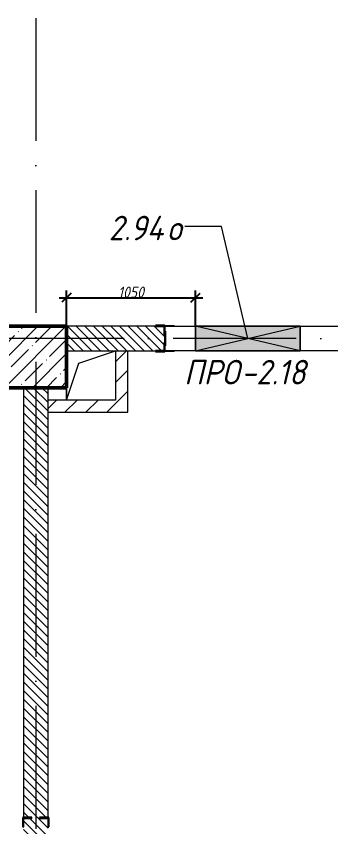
# Model space of a CAD drawing. Header units: millimetres. Extents: x -537608 to 253996, y -217170 to 186033.
# Drawn here: x -166857 to -164298, y 13730 to 20330 of the extents above; entities that cross this region are included whole.
import ezdxf

# ---------------------------------------------------------------- set-up
doc = ezdxf.new("R2010")
doc.units = ezdxf.units.MM
doc.linetypes.add('50_200_ШТРИХ_1Т_ш5_п1_п1_', pattern=[1400, 1000, -200, 0, -200])
for name, color, linetype, lineweight in [('A-____-____-DIMS', 7, 'Continuous', 9), ('A-DETL-GENF-OTLN', 7, 'Continuous', 9), ('A-FLOR-____-OTLN', 7, 'Continuous', 9), ('A-GENM-____-IDEN', 7, 'Continuous', 9), ('A-GENM-____-MCUT', 7, 'Continuous', 25), ('A-GENM-____-OTLN', 7, 'Continuous', 9), ('A-GENM-____-OTLN-1', 7, 'Continuous', 25), ('A-GLAZ-____-IDEN', 7, 'Continuous', 9), ('A-GLAZ-____-OTLN', 7, 'Continuous', 9), ('A-WALL-____-MCUT', 7, 'Continuous', 13), ('A-WALL-____-PATT-1', 7, 'Continuous', 9), ('A-WALL-FNSH-MCUT-1', 7, 'Continuous', 9), ('I-WALL-____-OTLN', 7, 'Continuous', 9), ('S-COLS-____-MCUT', 7, 'Continuous', 50), ('S-COLS-____-OTLN', 7, 'Continuous', 9), ('S-GRID-____-OTLN-1', 7, '50_200_ШТРИХ_1Т_ш5_п1_п1_', 9)]:
    doc.layers.add(name, color=color, linetype=linetype, lineweight=lineweight)
doc.styles.add('ISOCPEUR_I_11', font='isocpeui.ttf', dxfattribs={"width": 0.9, "height": 200})
doc.styles.add('ISOCPEUR_I_7', font='isocpeui.ttf', dxfattribs={"width": 0.9, "height": 90})
doc.dimstyles.new('ISO-1_8_0_9К_СРЕДНИЙ_Кладочные_2', dxfattribs={"dimscale": 304.8, "dimtxt": 89.638306, "dimasz": 0.246063, "dimexe": 0.19685, "dimexo": 0, "dimgap": 0, "dimtad": 1, "dimdec": 3, "dimrnd": 0.001, "dimdsep": 46, "dimtxsty": 'ISOCPEUR_I_7', "dimblk1": 'OBLIQUE', "dimblk2": 'OBLIQUE', "dimsah": 1, "dimcen": 0.09, "dimdle": 0.19685, "dimazin": 0, "dimtfac": 1, "dimtdec": 4, "dimtix": 1, "dimtmove": 1, "dimatfit": 3, "dimfxl": 1, "dimtvp": 1, "dimtolj": 1, "dimtzin": 0, "dimarcsym": 2})
pattern_1 = [(135, (-184647.673, -45376.493), (-35.35534, -35.35534), [])]
pattern_2 = [(45, (-184647.67, -45376.49), (-84.85281, 84.85281), [])]

# ---------------------------------------------------------------- blocks, each defined once
blk = doc.blocks.new('BSC_Колонна _Прямоугольная - 500х500-V30-АР1_План отверстий 2 этажа в осях 1-64_Ю-ЯЯ')
at = {"layer": 'S-COLS-____-OTLN'}
h = blk.add_hatch(dxfattribs=at)
h.set_pattern_fill('FP_39', color=256, style=0, pattern_type=2)
h.set_pattern_definition([(45, (-17950, -62931.04), (-114.04925, 114.04925), []), (45, (-17835.95, -62931.04), (-114.04925, 114.04925), [201.613, -40.323, 3.353, -36.97])])
h.paths.add_polyline_path([(-250, -250), (250, -250), (250, 250), (-250, 250)], flags=0)
at = {"layer": 'S-COLS-____-MCUT'}
for p, q in [((250, 250), (-250, 250)), ((-250, 250), (-250, -250)), ((250, -250), (250, 250)), ((-250, -250), (250, -250))]:
    blk.add_line(p, q, dxfattribs=at)
blk = doc.blocks.new('154_Стойка_СКБ_Уголок - СМ-2480_200-28346303-АР1_План отверстий 2 этажа в осях 1-64_Ю-ЯЯ')
at = {"layer": 'A-GENM-____-MCUT'}
for p, q in [((125, 156), (125, 81)), ((200, 156), (125, 156)), ((131, 81), (131, 150)), ((131, 150), (200, 150)), ((200, 150), (200, 156)), ((125, 81), (131, 81)), ((131, 19), (125, 19)), ((125, 19), (125, -56)), ((131, -50), (131, 19)), ((125, -56), (200, -56)), ((200, -50), (131, -50)), ((200, -56), (200, -50))]:
    blk.add_line(p, q, dxfattribs=at)
blk = doc.blocks.new('Стойка_Влож_Полоса боковая - Полоса-V150-АР1_План отверстий 2 этажа в осях 1-64_Ю-ЯЯ')
at = {"layer": 'A-GENM-____-OTLN'}
for p, q in [((-5, 60), (0, 60)), ((-5, -60), (-5, 60)), ((0, 31), (0, -31)), ((0, -60), (-5, -60))]:
    blk.add_line(p, q, dxfattribs=at)
blk = doc.blocks.new('Стойка_Влож_Уголок_Опорный - Уголок-28213941-АР1_План отверстий 2 этажа в осях 1-64_Ю-ЯЯ')
at = {"layer": 'A-GENM-____-OTLN'}
for p, q in [((-212, -6), (-212, 0)), ((0, 0), (0, -6)), ((-212, -75), (-212, -6)), ((-212, -6), (-206, -6)), ((-6, -6), (0, -6)), ((0, -6), (0, -75)), ((-212, -75), (-206, -75)), ((-6, -75), (0, -75))]:
    blk.add_line(p, q, dxfattribs=at)
blk = doc.blocks.new('Фахверк_СКБ_Уголок - 200_3550-28267367-АР1_План отверстий 2 этажа в осях 1-64_Ю-ЯЯ')
at = {"layer": 'A-GENM-____-MCUT'}
for p, q in [((200, 156), (125, 156)), ((125, 156), (125, 81)), ((131, 81), (131, 150)), ((131, 150), (200, 150)), ((200, 150), (200, 156)), ((125, 81), (131, 81)), ((131, 19), (125, 19)), ((125, 19), (125, -56)), ((131, -50), (131, 19)), ((125, -56), (200, -56)), ((200, -50), (131, -50)), ((200, -56), (200, -50))]:
    blk.add_line(p, q, dxfattribs=at)
blk = doc.blocks.new('AR_Отверстие прямоугольное _в плите_ - AR_Отверстие прямоугольное _в плите_-30459211-АР1_План отверстий 2 этажа в осях 1-64_Ю-ЯЯ')
at = {"layer": 'A-GENM-____-OTLN'}
for p, q in [((-100, 100), (200, 200)), ((-200, -200), (-100, 100)), ((-200, -100), (-200, -200))]:
    blk.add_line(p, q, dxfattribs=at)
blk = doc.blocks.new('AR_Отверстие прямоугольное _в стене_ - AR_Отверстие прямоугольное _в стене__ОВ-36798040-АР1_План отверстий 2 этажа в осях 1-64_Ю-ЯЯ')
at = {"layer": 'A-GLAZ-____-OTLN'}
blk.add_hatch(color=256, dxfattribs=at).paths.add_polyline_path([(425, -100), (425, 100), (-425, 100), (-425, -100)], flags=0)
at = {"layer": 'A-DETL-GENF-OTLN'}
for p, q in [((-425, -100), (-425, 100)), ((-425, 100), (425, 100)), ((425, 100), (-425, -100)), ((-425, 100), (425, -100)), ((425, 100), (-425, 100)), ((-425, 100), (-425, -100)), ((425, 100), (425, -100)), ((425, -100), (425, 100)), ((425, -100), (-425, -100)), ((-425, -100), (425, -100))]:
    blk.add_line(p, q, dxfattribs=at)
blk = doc.blocks.new('_Oblique')
at = {"color": 0, "linetype": 'ByBlock', "lineweight": -2}
blk.add_line((-0.5, -0.5), (0.5, 0.5), dxfattribs=at)
blk = doc.blocks.new('*D2362')
at = {"layer": 'A-____-____-DIMS', "color": 0, "lineweight": -2, "transparency": 16777216}
for p, q in [((-166447.7, 17804.5), (-166447.7, 18097.5)), ((-165397.7, 17810.5), (-165397.7, 18097.5)), ((-166507.7, 18037.5), (-165337.7, 18037.5))]:
    blk.add_line(p, q, dxfattribs=at)
at = {"layer": 'Defpoints', "color": 0, "transparency": 16777216}
for p in [(-165397.7, 18037.5), (-166447.7, 17804.5), (-165397.7, 17810.5)]:
    blk.add_point(p, dxfattribs=at)
at = {"layer": 'A-____-____-DIMS', "color": 0, "lineweight": -2, "transparency": 16777216, "xscale": 75, "yscale": 75, "zscale": 75, "rotation": 180}
blk.add_blockref('_Oblique', (-166447.7, 18037.5), dxfattribs=at)
at = {"layer": 'A-____-____-DIMS', "color": 0, "lineweight": -2, "transparency": 16777216, "xscale": 75, "yscale": 75, "zscale": 75}
blk.add_blockref('_Oblique', (-165397.7, 18037.5), dxfattribs=at)
at = {"layer": 'A-____-____-DIMS', "color": 0, "transparency": 16777216, "insert": (-165922.7, 18082.5), "char_height": 90, "width": 504.733, "attachment_point": 5, "style": 'ISOCPEUR_I_7'}
blk.add_mtext('\\A1;1050', dxfattribs=at)

msp = doc.modelspace()

# ---------------------------------------------------------------- hatches: boundary and pattern name
at = {"layer": 'A-WALL-____-PATT-1'}
h = msp.add_hatch(dxfattribs=at)
h.set_pattern_fill('FP_6', color=256, style=0, pattern_type=2)
h.set_pattern_definition(pattern_1)
h.paths.add_polyline_path([(-165722.6725, 17604.5485), (-165653.6725, 17604.5485), (-165653.6725, 17673.5485), (-165647.6725, 17673.5485), (-165647.6725, 17735.5485), (-165653.6725, 17735.5485), (-165653.6725, 17804.5485), (-166447.6725, 17804.5485), (-166447.6725, 17604.5485)], flags=0)
h = msp.add_hatch(dxfattribs=at)
h.set_pattern_fill('FP_4', color=256, style=0, pattern_type=2)
h.set_pattern_definition(pattern_2)
h.paths.add_polyline_path([(-165947.6725, 17104.5485), (-165947.6725, 17604.5485), (-166047.6725, 17604.5485), (-166047.6725, 17104.5485)], flags=0)
h = msp.add_hatch(dxfattribs=at)
h.set_pattern_fill('FP_6', color=256, style=0, pattern_type=2)
h.set_pattern_definition(pattern_1)
h.paths.add_polyline_path([(-166797.6725, 10304.5485), (-166597.6725, 10304.5485), (-166597.6725, 13798.5485), (-166666.6725, 13798.5485), (-166666.6725, 13804.5485), (-166597.6725, 13804.5485), (-166597.6725, 17304.5485), (-166797.6725, 17304.5485), (-166797.6725, 13804.5485), (-166728.6725, 13804.5485), (-166728.6725, 13798.5485), (-166797.6725, 13798.5485), (-166797.6725, 11848.0984)], flags=0)
h = msp.add_hatch(dxfattribs=at)
h.set_pattern_fill('FP_4', color=256, style=0, pattern_type=2)
h.set_pattern_definition(pattern_2)
h.paths.add_polyline_path([(-166047.6725, 17104.5485), (-166047.6725, 17204.5485), (-166597.6725, 17204.5485), (-166597.6725, 17104.5485)], flags=0)

# ---------------------------------------------------------------- linework, layer by layer
at = {"layer": 'A-FLOR-____-OTLN'}
msp.add_line((-166447.6725, 17204.5485), (-166447.6725, 17304.5485), dxfattribs=at)
at = {"layer": 'A-GLAZ-____-IDEN'}
for p, q in [((-165185.405, 18617.2208), (-165485.0319, 18617.2208)), ((-164972.6725, 17704.5485), (-165185.405, 18617.2208))]:
    msp.add_line(p, q, dxfattribs=at)
at = {"layer": 'A-WALL-____-MCUT'}
for p, q in [((-165722.6725, 17804.5485), (-166447.6725, 17804.5485)), ((-166447.6725, 17604.5485), (-165722.6725, 17604.5485)), ((-166797.6725, 17304.5485), (-166797.6725, 13804.5485)), ((-166597.6725, 13804.5485), (-166597.6725, 17304.5485))]:
    msp.add_line(p, q, dxfattribs=at)
at = {"layer": 'A-WALL-FNSH-MCUT-1'}
for p, q in [((-166047.6725, 17604.5485), (-166047.6725, 17204.5485)), ((-165947.6725, 17104.5485), (-165947.6725, 17604.5485)), ((-166047.6725, 17204.5485), (-166597.6725, 17204.5485)), ((-166597.6725, 17104.5485), (-165947.6725, 17104.5485))]:
    msp.add_line(p, q, dxfattribs=at)
at = {"layer": 'I-WALL-____-OTLN'}
for p, q in [((-165647.6725, 17804.5485), (-165397.6725, 17804.5485)), ((-164547.6725, 17804.5485), (-163947.6725, 17804.5485)), ((-165397.6725, 17604.5485), (-165647.6725, 17604.5485)), ((-163947.6725, 17604.5485), (-164547.6725, 17604.5485))]:
    msp.add_line(p, q, dxfattribs=at)
at = {"layer": 'S-GRID-____-OTLN-1'}
for p, q in [((-166697.6725, 45516.3579), (-166697.6725, 7515.0943)), ((-80573.2659, 17704.5485), (-189316.4427, 17704.5485))]:
    msp.add_line(p, q, dxfattribs=at)

# ---------------------------------------------------------------- block references
at = {"layer": 'A-GENM-____-OTLN'}
for name, p, rotation in [('Стойка_Влож_Уголок_Опорный - Уголок-28213941-АР1_План отверстий 2 этажа в осях 1-64_Ю-ЯЯ', (-165647.6725, 17810.5485), 89.99999999999955), ('Стойка_Влож_Полоса боковая - Полоса-V150-АР1_План отверстий 2 этажа в осях 1-64_Ю-ЯЯ', (-165647.6725, 17704.5485), 180)]:
    msp.add_blockref(name, p, dxfattribs=dict(at, rotation=rotation))
msp.add_blockref('AR_Отверстие прямоугольное _в плите_ - AR_Отверстие прямоугольное _в плите_-30459211-АР1_План отверстий 2 этажа в осях 1-64_Ю-ЯЯ', (-166247.6725, 17404.5485), dxfattribs=at)
at = {"layer": 'A-GENM-____-OTLN-1'}
for name, p, rotation in [('154_Стойка_СКБ_Уголок - СМ-2480_200-28346303-АР1_План отверстий 2 этажа в осях 1-64_Ю-ЯЯ', (-165522.6725, 17754.5485), 180), ('Фахверк_СКБ_Уголок - 200_3550-28267367-АР1_План отверстий 2 этажа в осях 1-64_Ю-ЯЯ', (-166747.6725, 13929.5485), 269.9999999999999)]:
    msp.add_blockref(name, p, dxfattribs=dict(at, rotation=rotation))
at = {"layer": 'A-GLAZ-____-OTLN', "rotation": 180}
msp.add_blockref('AR_Отверстие прямоугольное _в стене_ - AR_Отверстие прямоугольное _в стене__ОВ-36798040-АР1_План отверстий 2 этажа в осях 1-64_Ю-ЯЯ', (-164972.6725, 17704.5485), dxfattribs=at)
at = {"layer": 'S-COLS-____-OTLN'}
msp.add_blockref('BSC_Колонна _Прямоугольная - 500х500-V30-АР1_План отверстий 2 этажа в осях 1-64_Ю-ЯЯ', (-166697.6725, 17554.5485), dxfattribs=at)

# ---------------------------------------------------------------- texts
at = {"layer": 'A-GENM-____-IDEN', "char_height": 200, "attachment_point": 1, "style": 'ISOCPEUR_I_11'}
for s, insert, width in [('ПРО', (-165490.7792, 17531.3589), 562.784625), ('-2.18', (-165026.4354, 17531.3589), 663.79725)]:
    msp.add_mtext(s, dxfattribs=dict(at, insert=insert, width=width))
at = {"layer": 'A-GLAZ-____-IDEN', "char_height": 200, "attachment_point": 1, "style": 'ISOCPEUR_I_11'}
for s, insert, width in [('2.94', (-166103.8824, 18704.8354), 577.215), ('\\fISOCPEUR|b0|i1|c204|p34|;\\W.9;о', (-165627.6324, 18704.8354), 158.734125)]:
    msp.add_mtext(s, dxfattribs=dict(at, insert=insert, width=width))

# ---------------------------------------------------------------- dimensions: what is measured, and where the dimension line sits
at = {"layer": 'A-____-____-DIMS'}
dim = msp.add_linear_dim(base=(-165397.6725, 18037.5167), p1=(-166447.6725, 17804.5485), p2=(-165397.6725, 17810.5485), dimstyle='ISO-1_8_0_9К_СРЕДНИЙ_Кладочные_2', override={"dimpost": '<>', "dimfxl": 1050.017143}, dxfattribs=at)
dim.commit()
dim.dimension.update_dxf_attribs({"geometry": '*D2362', "text_midpoint": (-165922.6725, 18082.5167)})

doc.saveas('drawing.dxf')
